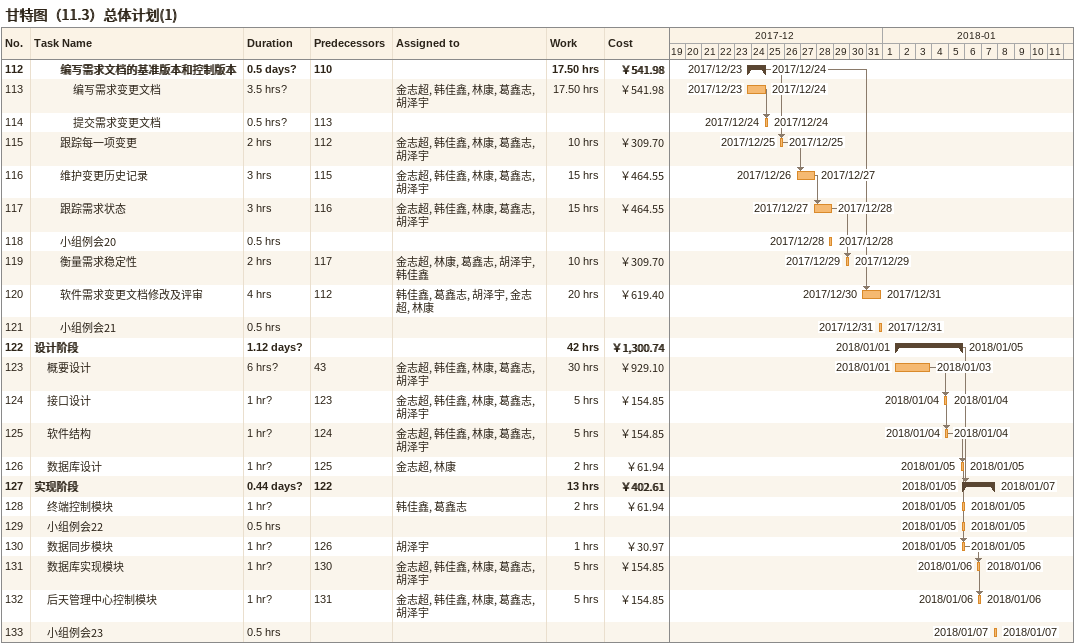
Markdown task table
甘特图（11.3）总体计划(1)

| ID | Level | Task | Duration | Start | Finish | Predecessors | Resources | Work (h) | Cost (￥) |
|---|---|---|---|---|---|---|---|---|---|
| 112 | 3 | **编写需求文档的基准版本和控制版本** | 0.5d? | 2017-12-23 | 2017-12-24 | 110 |  | 17.50 | 541.98 |
| 113 | 4 | 编写需求变更文档 | 3.5h? | 2017-12-23 | 2017-12-24 |  | 金志超, 韩佳鑫, 林康, 葛鑫志, 胡泽宇 | 17.50 | 541.98 |
| 114 | 4 | 提交需求变更文档 | 0.5h? | 2017-12-24 | 2017-12-24 | 113 |  |  |  |
| 115 | 3 | 跟踪每一项变更 | 2h | 2017-12-25 | 2017-12-25 | 112 | 金志超, 韩佳鑫, 林康, 葛鑫志, 胡泽宇 | 10 | 309.70 |
| 116 | 3 | 维护变更历史记录 | 3h | 2017-12-26 | 2017-12-27 | 115 | 金志超, 韩佳鑫, 林康, 葛鑫志, 胡泽宇 | 15 | 464.55 |
| 117 | 3 | 跟踪需求状态 | 3h | 2017-12-27 | 2017-12-28 | 116 | 金志超, 韩佳鑫, 林康, 葛鑫志, 胡泽宇 | 15 | 464.55 |
| 118 | 3 | 小组例会20 | 0.5h | 2017-12-28 | 2017-12-28 |  |  |  |  |
| 119 | 3 | 衡量需求稳定性 | 2h | 2017-12-29 | 2017-12-29 | 117 | 金志超, 林康, 葛鑫志, 胡泽宇, 韩佳鑫 | 10 | 309.70 |
| 120 | 3 | 软件需求变更文档修改及评审 | 4h | 2017-12-30 | 2017-12-31 | 112 | 韩佳鑫, 葛鑫志, 胡泽宇, 金志超, 林康 | 20 | 619.40 |
| 121 | 3 | 小组例会21 | 0.5h | 2017-12-31 | 2017-12-31 |  |  |  |  |
| 122 | 1 | **设计阶段** | 1.12d? | 2018-01-01 | 2018-01-05 |  |  | 42 | 1300.74 |
| 123 | 2 | 概要设计 | 6h? | 2018-01-01 | 2018-01-03 | 43 | 金志超, 韩佳鑫, 林康, 葛鑫志, 胡泽宇 | 30 | 929.10 |
| 124 | 2 | 接口设计 | 1h? | 2018-01-04 | 2018-01-04 | 123 | 金志超, 韩佳鑫, 林康, 葛鑫志, 胡泽宇 | 5 | 154.85 |
| 125 | 2 | 软件结构 | 1h? | 2018-01-04 | 2018-01-04 | 124 | 金志超, 韩佳鑫, 林康, 葛鑫志, 胡泽宇 | 5 | 154.85 |
| 126 | 2 | 数据库设计 | 1h? | 2018-01-05 | 2018-01-05 | 125 | 金志超, 林康 | 2 | 61.94 |
| 127 | 1 | **实现阶段** | 0.44d? | 2018-01-05 | 2018-01-07 | 122 |  | 13 | 402.61 |
| 128 | 2 | 终端控制模块 | 1h? | 2018-01-05 | 2018-01-05 |  | 韩佳鑫, 葛鑫志 | 2 | 61.94 |
| 129 | 2 | 小组例会22 | 0.5h | 2018-01-05 | 2018-01-05 |  |  |  |  |
| 130 | 2 | 数据同步模块 | 1h? | 2018-01-05 | 2018-01-05 | 126 | 胡泽宇 | 1 | 30.97 |
| 131 | 2 | 数据库实现模块 | 1h? | 2018-01-06 | 2018-01-06 | 130 | 金志超, 韩佳鑫, 林康, 葛鑫志, 胡泽宇 | 5 | 154.85 |
| 132 | 2 | 后天管理中心控制模块 | 1h? | 2018-01-06 | 2018-01-06 | 131 | 金志超, 韩佳鑫, 林康, 葛鑫志, 胡泽宇 | 5 | 154.85 |
| 133 | 2 | 小组例会23 | 0.5h | 2018-01-07 | 2018-01-07 |  |  |  |  |
